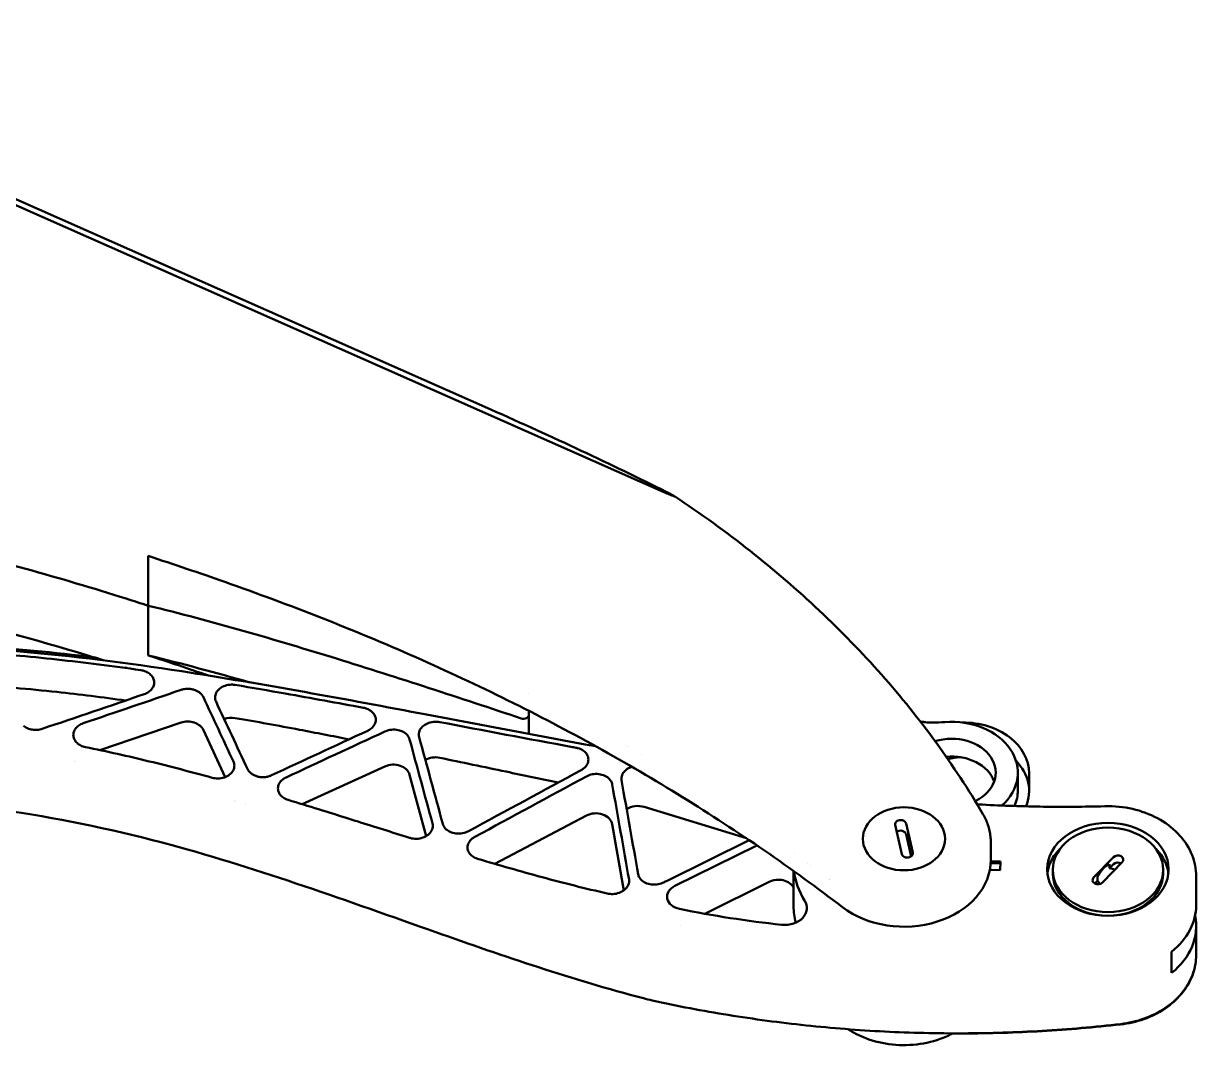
# Model space of a CAD drawing. Header units: millimetres. Extents: x 36 to 3196, y 27 to 5967.
# Drawn here: x 1946.2 to 2159.3, y 4147.8 to 4332.9 of the extents above; entities that cross this region are included whole.
import ezdxf

# ---------------------------------------------------------------- set-up
doc = ezdxf.new("R2010")
doc.units = ezdxf.units.MM
doc.layers.add('외형선(ISO)', color=7, linetype='Continuous', lineweight=50)

msp = doc.modelspace()

# ---------------------------------------------------------------- linework, layer by layer
at = {"layer": '외형선(ISO)'}
for p, q in [((1872.7894, 4332.913), (2030.8595, 4263.0024)), ((2062.0996, 4248.0978), (1873.2707, 4331.6123)), ((1968.7756, 4236.4617), (1968.7756, 4227.4627)), ((1968.7756, 4227.4627), (1968.7756, 4218.4636)), ((2037.7787, 4211.6146), (2037.7787, 4211.6146)), ((2037.7787, 4208.4007), (2037.7787, 4207.7413)), ((2037.7787, 4204.2265), (2037.7787, 4207.7413)), ((1974.7343, 4206.272), (1960.0293, 4201.3041)), ((1978.7715, 4204.9392), (1982.7293, 4196.4127)), ((2055.2938, 4202.1482), (2055.2938, 4202.1482)), ((2055.7402, 4201.8915), (2055.7402, 4201.8916)), ((2058.0919, 4200.5261), (2058.0919, 4200.5261)), ((2011.6801, 4198.3506), (1996.6582, 4191.5186)), ((2016.1499, 4196.8381), (2019.1409, 4185.7142)), ((2126.3835, 4197.2252), (2126.3835, 4194.0113)), ((2128.4273, 4193.8938), (2128.4273, 4197.1078)), ((1986.4992, 4191.4683), (1986.4992, 4191.4683)), ((2077.2035, 4185.3219), (2058.6527, 4191.0132)), ((2048.2009, 4189.4481), (2031.5742, 4180.702)), ((2107.3349, 4182.7235), (2106.1198, 4188.0044)), ((2052.8728, 4187.8572), (2054.9591, 4175.865)), ((2104.1501, 4187.7385), (2105.3653, 4182.4576)), ((2107.048, 4182.042), (2106.1198, 4186.0761)), ((2077.69, 4184.9945), (2062.8153, 4177.6439)), ((2079.0903, 4184.0456), (2064.1974, 4176.686)), ((2121.4925, 4184.5882), (2121.4925, 4181.3743)), ((2143.7077, 4181.9052), (2140.1244, 4178.2186)), ((2088.2377, 4180.8132), (2088.2377, 4180.8132)), ((2088.2501, 4180.8042), (2088.2501, 4180.8043)), ((2088.864, 4180.3556), (2088.864, 4180.3556)), ((2123.2043, 4179.5611), (2121.3222, 4179.6047)), ((2121.4754, 4180.8125), (2123.2521, 4180.7714)), ((2121.4894, 4181.1336), (2123.2647, 4181.0925)), ((2123.2647, 4181.0925), (2123.2043, 4179.5611)), ((2132.7181, 4178.9616), (2132.7181, 4179.6044)), ((2141.7285, 4177.3036), (2145.3119, 4180.9902)), ((2143.7077, 4180.6196), (2143.0189, 4179.9109)), ((2143.0189, 4179.9109), (2143.0189, 4180.618)), ((2152.7181, 4178.9616), (2152.7181, 4179.6044)), ((2069.6309, 4171.6576), (2081.3488, 4177.4482)), ((2085.7425, 4173.0181), (2085.7425, 4179.4015)), ((2140.8132, 4177.6417), (2140.331, 4177.1457)), ((2140.8132, 4178.3488), (2140.8132, 4177.6417)), ((2158.7181, 4178.417), (2158.7181, 4173.2747)), ((2065.2121, 4169.474), (2065.2121, 4169.474)), ((2158.7181, 4169.418), (2158.7181, 4164.2757)), ((2154.2566, 4160.9269), (2154.2566, 4164.7836))]:
    msp.add_line(p, q, dxfattribs=at)
for centre, major_axis, ratio, start_param, end_param in [((1922.6539, 4258.5386), (-215.9794, 72.2751), 0.18904237, 4.07188662, 4.25196697), ((1948.3347, 5811.7066), (3216.8431, 1377.2045), 0.42923853, 4.53102731, 4.53668551), ((1947.3778, 5809.8763), (3216.8431, 1377.2045), 0.42923853, 4.53358909, 4.53901396), ((1965.9516, 5845.4038), (1130.5278, -3160.012), 0.18069381, 5.1902057, 5.19450954), ((1966.9636, 5847.3394), (1130.5278, -3160.012), 0.18069381, 5.19122127, 5.19572549), ((1983.8962, 4204.8739), (-3, 0), 0.76604444, 4.48715465, 5.17982163), ((2036.7787, 4207.7413), (1, 0), 0.76604444, 4.30289053, 6.28318572), ((2036.7787, 4207.7413), (1, 0), 0.76604444, 4.30289053, 6.28318531), ((1975.9448, 4204.1692), (3, 0), 0.76604444, 0.34163875, 1.98615033), ((2112.9026, 4221.472), (20, 0), 0.76604444, 4.50087579, 4.56692035), ((2111.113, 4221.6103), (20, 0), 0.76604444, 4.59547782, 4.81476962), ((2114.3835, 4197.2252), (12, 0), 0.76604444, 5.57638356, 7.95636228), ((2116.4273, 4197.1078), (12, 0), 0.76604444, 0, 1.58142916), ((1929.3249, 5775.3451), (3465.3622, 1889.2337), 0.36446373, 4.53374119, 4.53867344), ((1928.225, 5773.2412), (3465.3622, 1889.2337), 0.36446373, 4.5347974, 4.53986966), ((1992.7587, 5896.6796), (-835.393, 3761.2336), 0.09901127, 2.0157154, 2.02024994), ((1993.9723, 5899.001), (-835.393, 3761.2336), 0.09901127, 2.0162822, 2.02096892), ((2114.3835, 4197.2252), (8, 0), 0.76604444, 5.27777719, 8.23623392), ((2040.4375, 4187.207), (-20.0021, -0.9775), 0.75171458, 4.37040524, 4.40980377), ((1958.202, 4198.1751), (-3, 0), 0.76604444, 5.82105489, 5.82105925), ((2013.2116, 4196.3745), (3, 0), 0.76604444, 0.20313288, 2.10657265), ((2020.8201, 4197.6957), (-3, 0), 0.76604444, 4.44812938, 5.36136816), ((2114.3835, 4194.0113), (8, 0), 0.76604444, 0.26532057, 1.69245515), ((2116.4273, 4193.8938), (-8, 0), 0.76604444, 4.7659683, 5.05823209), ((2116.4273, 4193.8938), (12, 0), 0.76604444, 5.9753005, 6.92408618), ((1904.8717, 5728.5717), (3642.1138, 2231.7218), 0.32715931, 4.54737415, 4.55288246), ((1903.6655, 5726.2645), (3642.1138, 2231.7218), 0.32715931, 4.54800849, 4.55346325), ((2025.3355, 5958.9918), (-623.1639, 4185.6182), 0.06033812, 1.99680671, 2.00134552), ((2026.6981, 5961.598), (-623.1639, 4185.6182), 0.06033812, 1.9972954, 2.00178416), ((2114.3835, 4194.0113), (12, 0), 0.76604444, 5.96884573, 6.28318531), ((1981.3954, 4192.4268), (3, 0), 0.76604444, 6.13453302, 6.13453923), ((2057.5373, 4188.8798), (-3, 0), 0.76604444, 4.33146154, 5.4604233), ((2049.8991, 4187.5536), (3, 0), 0.76604444, 0.13248734, 2.1725286), ((2105.1349, 4187.8715), (1, 0), 0.76604444, 0.17447474, 3.3160674), ((2105.1349, 4185.9431), (1, 0), 0.76604444, 0.17447474, 2.3433064), ((2105.7425, 4180.7315), (-20, 0), 0.76604444, 6.16632775, 6.16632896), ((2106.3501, 4182.5906), (-1, 0), 0.76604444, 0.17447474, 3.3160674), ((2144.5098, 4181.4477), (1, 0), 0.76604444, 5.64315131, 8.78474396), ((2105.7425, 4181.3743), (15.75, 0), 0.76604444, 3.92748158, 6.28318531), ((2142.7181, 4178.3188), (-2.1, 0), 0.76604444, 4.07343056, 4.56867235), ((2144.5098, 4180.1621), (-1, 0), 0.76604444, 4.0746137, 5.64315131), ((2062.8153, 4155.0583), (50.0415, 29.1635), 0.34359675, 1.37316647, 1.385635), ((2082.975, 4175.517), (-3, 0), 0.76604444, 3.53789878, 5.28530592), ((2105.7425, 4180.7315), (-20, 0), 0.76604444, 0.09078313, 0.45189132), ((2105.7425, 4180.7315), (-14, 0), 0.76604444, 0.2736534, 0.27365465), ((2142.7181, 4178.9616), (-10, 0), 0.76604444, 0, 3.14159265), ((2140.9264, 4177.7611), (-1, 0), 0.76604444, 5.64315131, 8.78474396), ((2142.7181, 4178.3188), (2.1, 0), 0.76604444, 3.57603762, 4.02189557), ((2065.8237, 4174.7548), (-3, 0), 0.76604444, 5.28530592, 7.59539731), ((2084.1516, 4172.7033), (4, 0), 0.76604444, 4.57857522, 6.73507662), ((2142.7181, 4173.2747), (16, 0), 0.76604444, 5.5178611, 6.28318531), ((2105.7425, 4173.0181), (-20, 0), 0.76604444, 0, 0.19576784), ((2142.7181, 4169.418), (16, 0), 0.76604444, 5.5178611, 6.4411729), ((2142.7148, 4173.2076), (16, 0), 0.76604444, 6.12863313, 6.24843072)]:
    msp.add_ellipse(centre, major_axis=major_axis, ratio=ratio, start_param=start_param, end_param=end_param, dxfattribs=at)
for centre, major_axis in [((2105.7425, 4185.231), (-7.45, 0)), ((2105.7425, 4185.231), (7.45, 0)), ((2142.7181, 4179.7026), (11, 0)), ((2142.7181, 4179.6044), (10, 0))]:
    msp.add_ellipse(centre, major_axis=major_axis, ratio=0.76604444, dxfattribs=at)
for points, knots in [([(1814.2549, 4257.8298), (1815.0631, 4257.7638), (1816.6844, 4257.6274), (1819.9169, 4257.3397), (1825.5671, 4256.7971), (1833.6093, 4255.9171), (1843.2132, 4254.7137), (1852.7777, 4253.3819), (1862.3114, 4251.9405), (1871.8172, 4250.4119), (1881.2983, 4248.8188), (1890.7766, 4247.1362), (1900.2284, 4245.2845), (1909.5945, 4243.2522), (1918.9035, 4241.1351), (1931.2883, 4238.1972), (1946.6715, 4234.23), (1960.1313, 4230.2329), (1967.4517, 4227.8915), (1968.7756, 4227.4627)], [0, 0, 0, 0, 0.0078125, 0.015625, 0.03125, 0.0625, 0.09375, 0.125, 0.15625, 0.1875, 0.21875, 0.25, 0.28125, 0.3125, 0.34375, 0.375, 0.4375, 0.5, 0.513832198, 0.513832198, 0.513832198, 0.513832198]), ([(1814.2549, 4257.8298), (1815.0631, 4257.7638), (1816.6844, 4257.6274), (1819.9169, 4257.3397), (1825.5671, 4256.7971), (1833.6093, 4255.9171), (1843.2132, 4254.7137), (1852.7777, 4253.3819), (1862.3114, 4251.9405), (1871.8172, 4250.4119), (1881.2983, 4248.8188), (1890.7766, 4247.1362), (1900.2284, 4245.2845), (1909.5945, 4243.2522), (1918.9035, 4241.1351), (1931.2883, 4238.1972), (1946.6715, 4234.23), (1960.1313, 4230.2329), (1967.4517, 4227.8915), (1968.7756, 4227.4627)], [0, 0, 0, 0, 0.0078125, 0.015625, 0.03125, 0.0625, 0.09375, 0.125, 0.15625, 0.1875, 0.21875, 0.25, 0.28125, 0.3125, 0.34375, 0.375, 0.4375, 0.5, 0.513832199, 0.513832199, 0.513832199, 0.513832199]), ([(2062.0996, 4248.0978), (2062.3762, 4247.9755), (2062.682, 4247.8413), (2063.1447, 4247.6428), (2063.2993, 4247.5772), (2063.605, 4247.4503), (2063.7555, 4247.3889), (2063.978, 4247.3042), (2064.0661, 4247.2718), (2064.1505, 4247.2464), (2064.1697, 4247.2412), (2064.1947, 4247.2356), (2064.2058, 4247.2339), (2064.2196, 4247.2332), (2064.2247, 4247.2342), (2064.2291, 4247.2384), (2064.2277, 4247.2428), (2064.2107, 4247.2655), (2064.1635, 4247.2969), (2064.0334, 4247.378), (2063.926, 4247.4379), (2063.6965, 4247.5627), (2063.5732, 4247.6277), (2063.1925, 4247.8255), (2062.9252, 4247.9604), (2062.6779, 4248.0838)], [3.269386865, 3.269386865, 3.269386865, 3.269386865, 3.365222679, 3.365222679, 3.413140586, 3.413140586, 3.461058493, 3.461058493, 3.484590033, 3.484590033, 3.490549824, 3.490549824, 3.495333841, 3.495333841, 3.500139004, 3.500139004, 3.506390667, 3.506390667, 3.531517848, 3.531517848, 3.580960805, 3.580960805, 3.630403762, 3.630403762, 3.729289676, 3.729289676, 3.729289676, 3.729289676]), ([(2120.0638, 4189.7176), (2117.485, 4194.1219), (2114.656, 4198.4392), (2108.5195, 4206.867), (2105.212, 4210.9775), (2098.1438, 4218.9607), (2094.3832, 4222.8335), (2086.4377, 4230.312), (2082.2529, 4233.9178), (2073.4908, 4240.8355), (2068.9136, 4244.1473), (2064.1577, 4247.2998)], [5.657609455, 5.657609455, 5.657609455, 5.657609455, 5.744783577, 5.744783577, 5.8319577, 5.8319577, 5.919131823, 5.919131823, 6.006305946, 6.006305946, 6.093480068, 6.093480068, 6.093480068, 6.093480068]), ([(1960.6409, 4217.5954), (1959.6492, 4217.8996), (1958.6561, 4218.2012), (1938.9281, 4224.1296), (1919.6817, 4228.7969), (1878.9939, 4237.192), (1857.3648, 4240.5858), (1831.9774, 4243.6468), (1828.3298, 4244.0546), (1824.6762, 4244.4264)], [16.05690073, 16.05690073, 16.05690073, 16.05690073, 16.37736913, 16.37736913, 22.41503085, 22.41503085, 29.01943454, 29.01943454, 30.12515294, 30.12515294, 30.12515294, 30.12515294]), ([(1968.7756, 4236.4617), (1973.4336, 4234.9527), (1983.9992, 4231.3753), (2000.2381, 4225.3575), (2017.3877, 4218.2213), (2039.6121, 4207.8218), (2066.0351, 4193.2119), (2085.4144, 4179.8769), (2094.611, 4172.8387)], [0.513832199, 0.513832199, 0.513832199, 0.513832199, 0.5625, 0.625, 0.6875, 0.75, 0.875, 1, 1, 1, 1]), ([(2036.3805, 4207.0386), (2025.3013, 4210.7224), (2014.1461, 4214.4027), (1992.3243, 4221.1453), (1980.249, 4224.6691), (1968.7756, 4227.4627)], [-7.4393562, -7.4393562, -7.4393562, -7.4393562, -3.61170608, -3.61170608, 0, 0, 0, 0]), ([(1968.7756, 4227.4627), (1980.249, 4224.6691), (1992.3243, 4221.1453), (2014.1461, 4214.4027), (2025.3013, 4210.7224), (2036.3805, 4207.0386)], [0, 0, 0, 0, 3.61170608, 3.61170608, 7.4393562, 7.4393562, 7.4393562, 7.4393562]), ([(1822.7609, 4211.1485), (1853.0139, 4215.6297), (1883.7284, 4220.2119), (1934.8956, 4220.6465), (1955.1486, 4218.6246), (1989.7728, 4213.2604), (2004.5342, 4210.512), (2029.4538, 4205.8002), (2039.6494, 4203.8465), (2049.8618, 4201.994)], [0, 0, 0, 0, 9.31325561, 9.31325561, 15.35564781, 15.35564781, 19.92426116, 19.92426116, 23.09999427, 23.09999427, 23.09999427, 23.09999427]), ([(1884.8249, 4219.4007), (1894.8126, 4220.2452), (1904.8426, 4220.7552), (1929.647, 4220.9199), (1944.4673, 4219.9187), (1959.0655, 4218.0761)], [6.29536018, 6.29536018, 6.29536018, 6.29536018, 9.31439251, 9.31439251, 13.73895339, 13.73895339, 13.73895339, 13.73895339]), ([(1967.4268, 4215.7866), (1962.3798, 4216.5075), (1957.3137, 4217.1591), (1947.1356, 4218.2624), (1942.0311, 4218.7131), (1936.9059, 4219.033)], [0, 0, 0, 0, 1.54139472, 1.54139472, 3.08340314, 3.08340314, 3.08340314, 3.08340314]), ([(1968.0757, 4211.436), (1968.2221, 4211.4859), (1968.3613, 4211.544), (1968.494, 4211.61), (1968.6267, 4211.6761), (1968.7528, 4211.7503), (1968.8708, 4211.8319), (1968.9889, 4211.9135), (1969.0989, 4212.0026), (1969.1985, 4212.0971), (1969.298, 4212.1917), (1969.3873, 4212.2916), (1969.4663, 4212.3971), (1969.5454, 4212.5026), (1969.614, 4212.6137), (1969.6702, 4212.7272), (1969.7264, 4212.8407), (1969.7704, 4212.9564), (1969.8026, 4213.0753), (1969.8349, 4213.1941), (1969.8549, 4213.3162), (1969.8621, 4213.4373), (1969.8693, 4213.5584), (1969.864, 4213.6785), (1969.8462, 4213.7989), (1969.8283, 4213.9193), (1969.7976, 4214.0399), (1969.7551, 4214.1565), (1969.7125, 4214.2732), (1969.6584, 4214.3859), (1969.5924, 4214.4959), (1969.5264, 4214.6058), (1969.448, 4214.7128), (1969.3599, 4214.8134), (1969.2718, 4214.9139), (1969.1743, 4215.0082), (1969.0666, 4215.0967), (1968.959, 4215.1853), (1968.8411, 4215.268), (1968.7162, 4215.3424), (1968.5913, 4215.4169), (1968.4595, 4215.4833), (1968.3212, 4215.5416), (1968.0446, 4215.6582), (1967.7413, 4215.7417), (1967.4268, 4215.7866)], [0, 0, 0, 0, 0.00047337794, 0.00047337794, 0.00047337794, 0.00094675588, 0.00094675588, 0.00094675588, 0.00142013383, 0.00142013383, 0.00142013383, 0.00189351177, 0.00189351177, 0.00189351177, 0.00236688971, 0.00236688971, 0.00236688971, 0.00284026765, 0.00284026765, 0.00284026765, 0.0033136456, 0.0033136456, 0.0033136456, 0.00378702354, 0.00378702354, 0.00378702354, 0.00426040148, 0.00426040148, 0.00426040148, 0.00473377942, 0.00473377942, 0.00473377942, 0.00520715737, 0.00520715737, 0.00520715737, 0.00568053531, 0.00568053531, 0.00568053531, 0.00615391325, 0.00615391325, 0.00615391325, 0.00662729119, 0.00662729119, 0.00662729119, 0.00757404708, 0.00757404708, 0.00757404708, 0.00757404708]), ([(1937.023, 4213.1095), (1942.1076, 4212.8119), (1947.1718, 4212.3768), (1956.3907, 4211.3839), (1960.5449, 4210.8612), (1964.686, 4210.2817)], [-3.07159218, -3.07159218, -3.07159218, -3.07159218, -1.54176193, -1.54176193, -0.27882314, -0.27882314, -0.27882314, -0.27882314]), ([(1978.7715, 4210.8988), (1978.702, 4211.0476), (1978.6139, 4211.1879), (1978.5072, 4211.3211), (1978.4004, 4211.4544), (1978.2743, 4211.5804), (1978.1339, 4211.6939), (1977.9936, 4211.8075), (1977.8394, 4211.909), (1977.6709, 4211.9987), (1977.5866, 4212.0435), (1977.4986, 4212.0852), (1977.4086, 4212.1231), (1977.3186, 4212.1611), (1977.2267, 4212.1952), (1977.1328, 4212.2256), (1977.0389, 4212.256), (1976.9432, 4212.2827), (1976.8451, 4212.3057), (1976.7471, 4212.3287), (1976.6467, 4212.348), (1976.5456, 4212.3633), (1976.4445, 4212.3785), (1976.3427, 4212.3897), (1976.2408, 4212.3969), (1976.1388, 4212.4041), (1976.0369, 4212.4073), (1975.9343, 4212.4064), (1975.7293, 4212.4048), (1975.5219, 4212.3869), (1975.3207, 4212.3531), (1975.1194, 4212.3194), (1974.9241, 4212.2703), (1974.7343, 4212.2054)], [0, 0, 0, 0, 0.00061354389, 0.00061354389, 0.00061354389, 0.00122708779, 0.00122708779, 0.00122708779, 0.00184063168, 0.00184063168, 0.00184063168, 0.00214740363, 0.00214740363, 0.00214740363, 0.00245417558, 0.00245417558, 0.00245417558, 0.00276094753, 0.00276094753, 0.00276094753, 0.00306771947, 0.00306771947, 0.00306771947, 0.00337449142, 0.00337449142, 0.00337449142, 0.00368126337, 0.00368126337, 0.00368126337, 0.00429480726, 0.00429480726, 0.00429480726, 0.00490835116, 0.00490835116, 0.00490835116, 0.00490835116]), ([(1984.5662, 4213.1041), (1984.3382, 4213.1423), (1984.0993, 4213.1606), (1983.4609, 4213.1504), (1983.0619, 4213.0799), (1982.3693, 4212.8489), (1982.0296, 4212.6731), (1981.4706, 4212.2326), (1981.2513, 4211.9678), (1980.9712, 4211.432), (1980.8917, 4211.1254), (1980.9004, 4210.5651), (1980.9621, 4210.3108), (1981.0696, 4210.0808)], [-1.310460514, -1.310460514, -1.310460514, -1.310460514, -1.243105983, -1.243105983, -1.130091978, -1.130091978, -1.017086449, -1.017086449, -0.904080921, -0.904080921, -0.791073463, -0.791073463, -0.69672264, -0.69672264, -0.69672264, -0.69672264]), ([(2007.7797, 4208.9752), (2003.0712, 4209.8491), (1998.355, 4210.709), (1993.6273, 4211.543), (1990.612, 4212.0749), (1987.5919, 4212.5963), (1984.5662, 4213.1041)], [0, 0, 0, 0, 0.014599293, 0.014599293, 0.014599293, 0.023910945, 0.023910945, 0.023910945, 0.023910945]), ([(2008.5547, 4204.8141), (2008.7757, 4204.9169), (2008.9853, 4205.0443), (2009.4488, 4205.4115), (2009.6681, 4205.6769), (2009.8081, 4205.9447), (2009.9482, 4206.2126), (2010.0276, 4206.5187), (2010.0182, 4207.127), (2009.9293, 4207.4293), (2009.6329, 4207.9522), (2009.4056, 4208.2077), (2008.8332, 4208.6255), (2008.4882, 4208.7879), (2008.0238, 4208.9235), (2007.9036, 4208.9522), (2007.7797, 4208.9752)], [-0.187400786, -0.187400786, -0.187400786, -0.187400786, -0.113011968, -0.113011968, 0, 0, 0, 0.113004767, 0.113004767, 0.226009534, 0.226009534, 0.339044114, 0.339044114, 0.452078695, 0.452078695, 0.489163592, 0.489163592, 0.489163592, 0.489163592]), ([(1946.1811, 4205.6777), (1946.2875, 4205.5915), (1946.4012, 4205.5128), (1946.5219, 4205.4411), (1946.6426, 4205.3694), (1946.7706, 4205.3047), (1946.9049, 4205.2476), (1947.0393, 4205.1905), (1947.1801, 4205.1411), (1947.3239, 4205.1006), (1947.4677, 4205.0601), (1947.6142, 4205.0282), (1947.7646, 4205.0049), (1947.915, 4204.9816), (1948.0692, 4204.967), (1948.2224, 4204.9617), (1948.3756, 4204.9563), (1948.5276, 4204.9599), (1948.68, 4204.9725), (1948.8323, 4204.9851), (1948.9849, 4205.0068), (1949.1338, 4205.0373), (1949.2827, 4205.0678), (1949.4279, 4205.1069), (1949.5695, 4205.1548)], [0, 0, 0, 0, 0.00045778206, 0.00045778206, 0.00045778206, 0.00091556412, 0.00091556412, 0.00091556412, 0.00137334618, 0.00137334618, 0.00137334618, 0.00183112824, 0.00183112824, 0.00183112824, 0.00228891029, 0.00228891029, 0.00228891029, 0.00274669235, 0.00274669235, 0.00274669235, 0.00320447441, 0.00320447441, 0.00320447441, 0.00366225647, 0.00366225647, 0.00366225647, 0.00366225647]), ([(1956.9914, 4206.162), (1956.8492, 4206.1138), (1956.7138, 4206.0578), (1956.5846, 4205.9943), (1956.4555, 4205.9308), (1956.3326, 4205.8597), (1956.2169, 4205.7814), (1956.1013, 4205.7031), (1955.993, 4205.6175), (1955.8947, 4205.5268), (1955.7964, 4205.4361), (1955.7079, 4205.3404), (1955.6287, 4205.2392), (1955.5495, 4205.1379), (1955.4798, 4205.0309), (1955.422, 4204.9216), (1955.3641, 4204.8123), (1955.3177, 4204.7009), (1955.2823, 4204.5861), (1955.2469, 4204.4714), (1955.2229, 4204.3533), (1955.211, 4204.2357), (1955.199, 4204.1181), (1955.199, 4204.0011), (1955.2106, 4203.8837), (1955.2223, 4203.7663), (1955.2461, 4203.6486), (1955.2813, 4203.5337), (1955.3165, 4203.4189), (1955.363, 4203.307), (1955.4206, 4203.1981), (1955.5357, 4202.9803), (1955.6961, 4202.7749), (1955.8923, 4202.594), (1955.9905, 4202.5036), (1956.0974, 4202.4193), (1956.2128, 4202.3413), (1956.3282, 4202.2633), (1956.4522, 4202.1918), (1956.5816, 4202.1285), (1956.711, 4202.0652), (1956.8457, 4202.01), (1956.9867, 4201.9625), (1957.1276, 4201.9151), (1957.2749, 4201.8755), (1957.4251, 4201.8451)], [0, 0, 0, 0, 0.00045970164, 0.00045970164, 0.00045970164, 0.00091940327, 0.00091940327, 0.00091940327, 0.00137910491, 0.00137910491, 0.00137910491, 0.00183880654, 0.00183880654, 0.00183880654, 0.00229850818, 0.00229850818, 0.00229850818, 0.00275820981, 0.00275820981, 0.00275820981, 0.00321791145, 0.00321791145, 0.00321791145, 0.00367761309, 0.00367761309, 0.00367761309, 0.00413731472, 0.00413731472, 0.00413731472, 0.00459701636, 0.00459701636, 0.00459701636, 0.00551641963, 0.00551641963, 0.00551641963, 0.00597612127, 0.00597612127, 0.00597612127, 0.0064358229, 0.0064358229, 0.0064358229, 0.00689552454, 0.00689552454, 0.00689552454, 0.00735522617, 0.00735522617, 0.00735522617, 0.00735522617]), ([(1984.5662, 4207.1139), (1988.4468, 4206.4328), (1992.3198, 4205.7229), (1999.1885, 4204.4224), (2002.1889, 4203.8403), (2005.1854, 4203.2481)], [-2.39054678, -2.39054678, -2.39054678, -2.39054678, -1.19626588, -1.19626588, -0.26800014, -0.26800014, -0.26800014, -0.26800014]), ([(2016.1499, 4203.2409), (2016.1085, 4203.3932), (2016.0466, 4203.5397), (2015.8214, 4203.9363), (2015.594, 4204.1911), (2015.0217, 4204.6075), (2014.6766, 4204.769), (2013.9773, 4204.9717), (2013.5763, 4205.0263), (2012.7762, 4205.0076), (2012.3772, 4204.9343), (2011.9126, 4204.7765), (2011.7948, 4204.7296), (2011.6801, 4204.6762)], [-1.641098097, -1.641098097, -1.641098097, -1.641098097, -1.5823607, -1.5823607, -1.469317459, -1.469317459, -1.356274218, -1.356274218, -1.243233567, -1.243233567, -1.130192916, -1.130192916, -1.09158568, -1.09158568, -1.09158568, -1.09158568]), ([(2021.6037, 4206.3772), (2021.3422, 4206.4267), (2021.0631, 4206.45), (2020.3848, 4206.4331), (2019.9858, 4206.3593), (2019.2932, 4206.1231), (2018.9535, 4205.9451), (2018.3945, 4205.5016), (2018.1752, 4205.236), (2017.8951, 4204.7003), (2017.8156, 4204.3944), (2017.8226, 4203.9446), (2017.8435, 4203.7991), (2017.8818, 4203.6584)], [-1.321928339, -1.321928339, -1.321928339, -1.321928339, -1.243280998, -1.243280998, -1.130242991, -1.130242991, -1.017228879, -1.017228879, -0.904214767, -0.904214767, -0.791211072, -0.791211072, -0.736943223, -0.736943223, -0.736943223, -0.736943223]), ([(1957.4251, 4201.8451), (1961.3033, 4201.0586), (1965.1509, 4200.1918), (1972.7958, 4198.3299), (1976.5827, 4197.3373), (1980.3485, 4196.2981)], [0, 0, 0, 0, 1.20457343, 1.20457343, 2.40827968, 2.40827968, 2.40827968, 2.40827968]), ([(2047.2513, 4197.6794), (2047.411, 4197.7661), (2047.5621, 4197.8656), (2047.9787, 4198.1979), (2048.198, 4198.4641), (2048.338, 4198.7319), (2048.4781, 4198.9999), (2048.5576, 4199.3052), (2048.5481, 4199.9104), (2048.4592, 4200.2104), (2048.1627, 4200.7278), (2047.9353, 4200.9799), (2047.363, 4201.3901), (2047.018, 4201.5483), (2046.5985, 4201.6662), (2046.5266, 4201.6841), (2046.4531, 4201.6999)], [-0.168445909, -0.168445909, -0.168445909, -0.168445909, -0.113002087, -0.113002087, 0, 0, 0, 0.113023378, 0.113023378, 0.226046755, 0.226046755, 0.339116421, 0.339116421, 0.452186086, 0.452186086, 0.474784456, 0.474784456, 0.474784456, 0.474784456]), ([(1980.3485, 4196.2981), (1980.6814, 4196.2062), (1981.0566, 4196.1568), (1981.8307, 4196.1702), (1982.2297, 4196.2414), (1982.9223, 4196.4734), (1983.262, 4196.6497), (1983.8211, 4197.091), (1984.0403, 4197.356), (1984.1804, 4197.6239), (1984.3204, 4197.8918), (1984.3999, 4198.1983), (1984.3913, 4198.7578), (1984.3295, 4199.0117), (1984.222, 4199.2413)], [-0.444743819, -0.444743819, -0.444743819, -0.444743819, -0.339031657, -0.339031657, -0.226016989, -0.226016989, -0.113008495, -0.113008495, 0, 0, 0, 0.11300555, 0.11300555, 0.20735987, 0.20735987, 0.20735987, 0.20735987]), ([(2021.6037, 4199.914), (2025.6214, 4199.0812), (2029.6365, 4198.2401), (2036.7966, 4196.7387), (2039.9419, 4196.0786), (2043.0884, 4195.4216)], [-2.49727257, -2.49727257, -2.49727257, -2.49727257, -1.2486803, -1.2486803, -0.27029659, -0.27029659, -0.27029659, -0.27029659]), ([(1986.7739, 4197.8888), (1986.8485, 4197.7296), (1986.9444, 4197.5802), (1987.0618, 4197.4392), (1987.1792, 4197.2982), (1987.3188, 4197.1659), (1987.474, 4197.0485), (1987.5516, 4196.9898), (1987.6331, 4196.9347), (1987.7187, 4196.883), (1987.8043, 4196.8313), (1987.8941, 4196.7829), (1987.9875, 4196.7385), (1988.0808, 4196.694), (1988.1778, 4196.6534), (1988.2766, 4196.6173), (1988.3755, 4196.5813), (1988.4763, 4196.5496), (1988.5796, 4196.5221), (1988.7864, 4196.4671), (1989.0041, 4196.4293), (1989.2228, 4196.4103), (1989.4415, 4196.3914), (1989.6612, 4196.3908), (1989.8815, 4196.4088), (1989.9916, 4196.4179), (1990.1019, 4196.4316), (1990.2099, 4196.4498), (1990.318, 4196.468), (1990.4238, 4196.4905), (1990.5283, 4196.5175), (1990.7372, 4196.5714), (1990.9405, 4196.6434), (1991.132, 4196.732)], [0, 0, 0, 0, 0.00065852432, 0.00065852432, 0.00065852432, 0.00131704864, 0.00131704864, 0.00131704864, 0.0016463108, 0.0016463108, 0.0016463108, 0.00197557297, 0.00197557297, 0.00197557297, 0.00230483513, 0.00230483513, 0.00230483513, 0.00263409729, 0.00263409729, 0.00263409729, 0.00329262161, 0.00329262161, 0.00329262161, 0.00395114593, 0.00395114593, 0.00395114593, 0.00428040809, 0.00428040809, 0.00428040809, 0.00460967025, 0.00460967025, 0.00460967025, 0.00526819457, 0.00526819457, 0.00526819457, 0.00526819457]), ([(2052.8728, 4195.0827), (2052.8361, 4195.29), (2052.7606, 4195.4901), (2052.509, 4195.9286), (2052.2816, 4196.1802), (2051.7092, 4196.5893), (2051.3641, 4196.7469), (2050.6647, 4196.9421), (2050.2637, 4196.9928), (2049.4636, 4196.9668), (2049.0645, 4196.8901), (2048.5418, 4196.7085), (2048.3667, 4196.6323), (2048.2009, 4196.5423)], [-0.757240958, -0.757240958, -0.757240958, -0.757240958, -0.678405586, -0.678405586, -0.565302629, -0.565302629, -0.452199671, -0.452199671, -0.339100927, -0.339100927, -0.226002182, -0.226002182, -0.168446256, -0.168446256, -0.168446256, -0.168446256]), ([(2056.4205, 4198.2849), (2056.3989, 4198.2779), (2056.3775, 4198.2706), (2056.0102, 4198.1426), (2055.6705, 4197.9623), (2055.1117, 4197.5158), (2054.8924, 4197.2495), (2054.7524, 4196.9817), (2054.6123, 4196.7137), (2054.5328, 4196.4085), (2054.539, 4196.0149), (2054.5477, 4195.9237), (2054.5636, 4195.834)], [1.575990345, 1.575990345, 1.575990345, 1.575990345, 1.582912638, 1.582912638, 1.695913086, 1.695913086, 1.808913534, 1.808913534, 1.808913534, 1.921939952, 1.921939952, 1.956083396, 1.956083396, 1.956083396, 1.956083396]), ([(1993.7632, 4196.3557), (1993.5421, 4196.2533), (1993.3326, 4196.1262), (1992.8691, 4195.7597), (1992.6498, 4195.4945), (1992.3697, 4194.9588), (1992.2903, 4194.6525), (1992.2997, 4194.0433), (1992.3886, 4193.7404), (1992.6851, 4193.2162), (1992.9124, 4192.96), (1993.4761, 4192.5472), (1993.8088, 4192.3876), (1994.1477, 4192.2848)], [-1.091532061, -1.091532061, -1.091532061, -1.091532061, -1.017138945, -1.017138945, -0.904134153, -0.904134153, -0.791124083, -0.791124083, -0.678114013, -0.678114013, -0.565091674, -0.565091674, -0.455485669, -0.455485669, -0.455485669, -0.455485669]), ([(2058.54, 4156.3375), (2045.6887, 4159.7006), (2033.2264, 4163.9731), (2005.0129, 4173.9322), (1989.2221, 4179.6826), (1954.076, 4189.2328), (1934.1686, 4192.3235), (1901.0259, 4192.9535), (1887.6775, 4192.0371), (1860.2192, 4188.775), (1845.7487, 4187.0288), (1825.9766, 4181.5811), (1819.9459, 4179.276), (1815.0642, 4176.0489)], [0, 0, 0, 0, 4.02916731, 4.02916731, 9.2243401, 9.2243401, 15.18741251, 15.18741251, 19.1740796, 19.1740796, 23.50199787, 23.50199787, 25.42975007, 25.42975007, 25.42975007, 25.42975007]), ([(1994.1477, 4192.2848), (1997.8375, 4191.1652), (2001.5097, 4190.0208), (2005.1738, 4188.8685), (2005.6712, 4188.712), (2006.1684, 4188.5555), (2006.6655, 4188.3988), (2009.8321, 4187.4007), (2012.9937, 4186.3987), (2016.1575, 4185.4055)], [0, 0, 0, 0, 0.0119806766, 0.0119806766, 0.0119806766, 0.0136070752, 0.0136070752, 0.0136070752, 0.0239669806, 0.0239669806, 0.0239669806, 0.0239669806]), ([(2119.0132, 4191.4841), (2119.3407, 4191.4646), (2119.6682, 4191.4458), (2123.6774, 4191.2224), (2127.3665, 4191.0952), (2134.7483, 4190.997), (2138.441, 4191.026), (2142.1298, 4191.1331)], [4.649278623, 4.649278623, 4.649278623, 4.649278623, 4.654193633, 4.654193633, 4.709436559, 4.709436559, 4.764679484, 4.764679484, 4.764679484, 4.764679484]), ([(2158.7181, 4178.417), (2158.7181, 4179.7316), (2158.4607, 4181.0447), (2157.4635, 4183.5522), (2156.7129, 4184.7417), (2154.7778, 4186.9109), (2153.574, 4187.8778), (2150.8635, 4189.4632), (2149.3544, 4190.0792), (2146.1816, 4190.9128), (2144.5181, 4191.1302), (2142.6115, 4191.1428), (2142.3706, 4191.1401), (2142.1298, 4191.1331)], [0.01440829, 0.01440829, 0.01440829, 0.01440829, 0.31013637, 0.31013637, 0.61389073, 0.61389073, 0.93308578, 0.93308578, 1.25482148, 1.25482148, 1.57655719, 1.57655719, 1.62308683, 1.62308683, 1.62308683, 1.62308683]), ([(2016.1575, 4185.4055), (2016.1856, 4185.3967), (2016.2139, 4185.3882), (2016.5918, 4185.2799), (2016.9927, 4185.2266), (2017.7927, 4185.2478), (2018.1917, 4185.3224), (2018.8843, 4185.5598), (2019.224, 4185.7384), (2019.7831, 4186.1827), (2020.0024, 4186.4485), (2020.1424, 4186.7164), (2020.2825, 4186.9843), (2020.3619, 4187.29), (2020.355, 4187.7391), (2020.3341, 4187.8844), (2020.2958, 4188.0248)], [-0.461255587, -0.461255587, -0.461255587, -0.461255587, -0.452123258, -0.452123258, -0.339078343, -0.339078343, -0.226033427, -0.226033427, -0.113016714, -0.113016714, 0, 0, 0, 0.113003663, 0.113003663, 0.16727407, 0.16727407, 0.16727407, 0.16727407]), ([(2121.4925, 4184.5882), (2121.4925, 4184.9425), (2121.473, 4185.2968), (2121.3951, 4186.0023), (2121.3368, 4186.3536), (2121.182, 4187.05), (2121.0856, 4187.3952), (2120.8555, 4188.0768), (2120.722, 4188.4131), (2120.4192, 4189.0745), (2120.25, 4189.3995), (2120.0638, 4189.7176)], [5.235987756, 5.235987756, 5.235987756, 5.235987756, 5.320312096, 5.320312096, 5.404636435, 5.404636435, 5.488960775, 5.488960775, 5.573285115, 5.573285115, 5.657609455, 5.657609455, 5.657609455, 5.657609455]), ([(2022.1667, 4187.9368), (2022.2081, 4187.7848), (2022.27, 4187.6387), (2022.4953, 4187.2436), (2022.7227, 4186.99), (2023.295, 4186.5767), (2023.64, 4186.417), (2024.3393, 4186.2178), (2024.7403, 4186.1652), (2025.5402, 4186.1878), (2025.9393, 4186.2629), (2026.462, 4186.4428), (2026.6373, 4186.5186), (2026.8032, 4186.6082)], [-0.737001755, -0.737001755, -0.737001755, -0.737001755, -0.678242746, -0.678242746, -0.565192542, -0.565192542, -0.452142338, -0.452142338, -0.339089909, -0.339089909, -0.226037479, -0.226037479, -0.168442767, -0.168442767, -0.168442767, -0.168442767]), ([(2027.952, 4185.5736), (2027.7923, 4185.4873), (2027.6412, 4185.3881), (2027.2246, 4185.0565), (2027.0053, 4184.7906), (2026.7252, 4184.2548), (2026.6457, 4183.9492), (2026.6552, 4183.343), (2026.7441, 4183.0423), (2027.0406, 4182.5233), (2027.2679, 4182.2703), (2027.827, 4181.8679), (2028.1532, 4181.7138), (2028.4861, 4181.6144)], [-1.072758687, -1.072758687, -1.072758687, -1.072758687, -1.0173191, -1.0173191, -0.904316778, -0.904316778, -0.791297499, -0.791297499, -0.678278219, -0.678278219, -0.565220302, -0.565220302, -0.457420973, -0.457420973, -0.457420973, -0.457420973]), ([(2028.4861, 4181.6144), (2032.3557, 4180.4594), (2036.2426, 4179.3406), (2044.0702, 4177.2256), (2048.0105, 4176.2296), (2051.9876, 4175.32)], [0, 0, 0, 0, 1.26029521, 1.26029521, 2.52089702, 2.52089702, 2.52089702, 2.52089702]), ([(2131.7601, 4178.9669), (2131.8336, 4179.6154), (2132.0038, 4180.2567), (2132.6291, 4181.7314), (2133.17, 4182.5413), (2133.9547, 4183.3648), (2134.0539, 4183.4642), (2134.1559, 4183.5618)], [4.766125031, 4.766125031, 4.766125031, 4.766125031, 4.993579659, 4.993579659, 5.310062726, 5.310062726, 5.354345696, 5.354345696, 5.354345696, 5.354345696]), ([(2151.2804, 4183.5618), (2151.5026, 4183.349), (2151.7118, 4183.1277), (2152.5525, 4182.141), (2153.0416, 4181.2997), (2153.5099, 4179.943), (2153.6206, 4179.457), (2153.6761, 4178.9669)], [7.146299868, 7.146299868, 7.146299868, 7.146299868, 7.242849471, 7.242849471, 7.562628769, 7.562628769, 7.734520533, 7.734520533, 7.734520533, 7.734520533]), ([(2051.9876, 4175.32), (2052.2983, 4175.249), (2052.6414, 4175.2152), (2053.3837, 4175.2418), (2053.7828, 4175.3197), (2054.4753, 4175.5625), (2054.8149, 4175.7433), (2055.3738, 4176.1907), (2055.593, 4176.4571), (2055.7331, 4176.725), (2055.8732, 4176.9929), (2055.9526, 4177.2979), (2055.9465, 4177.6911), (2055.9377, 4177.782), (2055.9218, 4177.8716)], [-0.43588301, -0.43588301, -0.43588301, -0.43588301, -0.339126808, -0.339126808, -0.226000801, -0.226000801, -0.113000401, -0.113000401, 0, 0, 0, 0.113030439, 0.113030439, 0.147173101, 0.147173101, 0.147173101, 0.147173101]), ([(2057.579, 4178.8165), (2057.6157, 4178.6095), (2057.6913, 4178.4098), (2057.943, 4177.9728), (2058.1704, 4177.7225), (2058.7428, 4177.3165), (2059.0877, 4177.1606), (2059.787, 4176.9689), (2060.1879, 4176.9202), (2060.6131, 4176.936), (2060.6383, 4176.9372), (2060.6635, 4176.9386)], [0.147173441, 0.147173441, 0.147173441, 0.147173441, 0.226062149, 0.226062149, 0.33916528, 0.33916528, 0.452268412, 0.452268412, 0.565374835, 0.565374835, 0.572509051, 0.572509051, 0.572509051, 0.572509051]), ([(2060.6635, 4176.9386), (2061.0378, 4176.9596), (2061.4086, 4177.0326), (2061.8844, 4177.1937), (2062.0347, 4177.2556), (2062.1789, 4177.3277)], [-1.238042957, -1.238042957, -1.238042957, -1.238042957, -1.132097564, -1.132097564, -1.082761711, -1.082761711, -1.082761711, -1.082761711]), ([(2144.9861, 4151.6119), (2146.4468, 4151.7772), (2147.8804, 4152.1029), (2150.5907, 4153.059), (2151.8675, 4153.6892), (2154.167, 4155.2228), (2155.1897, 4156.1264), (2156.8873, 4158.1569), (2157.5617, 4159.2846), (2158.4201, 4161.5307), (2158.6535, 4162.6327), (2158.7042, 4163.7423)], [4.87585753, 4.87585753, 4.87585753, 4.87585753, 5.16067856, 5.16067856, 5.44549959, 5.44549959, 5.73032063, 5.73032063, 6.01514166, 6.01514166, 6.26498722, 6.26498722, 6.26498722, 6.26498722]), ([(2145.0258, 4151.6831), (2146.4836, 4151.8508), (2147.914, 4152.1784), (2150.6178, 4153.1369), (2151.8912, 4153.7677), (2154.1843, 4155.3014), (2155.204, 4156.2046), (2156.8965, 4158.2332), (2157.5687, 4159.3594), (2158.4804, 4161.7489), (2158.7181, 4163.0117), (2158.7181, 4164.2757)], [4.87585753, 4.87585753, 4.87585753, 4.87585753, 5.16020474, 5.16020474, 5.44455196, 5.44455196, 5.72889917, 5.72889917, 6.01324639, 6.01324639, 6.2975936, 6.2975936, 6.2975936, 6.2975936]), ([(2073.9105, 4153.3276), (2078.5758, 4152.5681), (2083.2762, 4151.9368), (2092.7236, 4150.9338), (2097.4705, 4150.5621), (2106.9867, 4150.0801), (2111.756, 4149.9698), (2121.2927, 4150.0113), (2126.06, 4150.163), (2135.5686, 4150.7276), (2140.3098, 4151.1406), (2145.0258, 4151.6831)], [4.517388524, 4.517388524, 4.517388524, 4.517388524, 4.589082325, 4.589082325, 4.660776126, 4.660776126, 4.732469927, 4.732469927, 4.804163728, 4.804163728, 4.87585753, 4.87585753, 4.87585753, 4.87585753]), ([(2095.6032, 4150.7417), (2096.5872, 4150.0966), (2097.6693, 4149.5486), (2100.3376, 4148.5319), (2101.9739, 4148.1468), (2105.3198, 4147.7973), (2107.0291, 4147.8335), (2110.3489, 4148.3252), (2111.959, 4148.7806), (2113.8386, 4149.6002), (2114.2287, 4149.7882), (2114.6078, 4149.9893)], [2.95729814, 2.95729814, 2.95729814, 2.95729814, 3.20364277, 3.20364277, 3.5296481, 3.5296481, 3.85618463, 3.85618463, 4.18269121, 4.18269121, 4.27080684, 4.27080684, 4.27080684, 4.27080684]), ([(2114.5773, 4149.9731), (2115.2114, 4149.9701), (2115.8455, 4149.9694), (2121.2479, 4149.9831), (2126.0157, 4150.1261), (2135.526, 4150.6735), (2140.2684, 4151.0779), (2144.9861, 4151.6119)], [4.72293662, 4.72293662, 4.72293662, 4.72293662, 4.73246993, 4.73246993, 4.80416373, 4.80416373, 4.87585753, 4.87585753, 4.87585753, 4.87585753])]:
    msp.add_open_spline(points, degree=3, knots=knots, dxfattribs=at)
for points in [[(1987.207, 4213.5549), (1981.1007, 4215.2989), (1974.8537, 4216.9837), (1968.7756, 4218.4636)], [(1968.7756, 4218.4636), (1972.4319, 4217.2791), (1976.0682, 4216.0594), (1979.6844, 4214.8067)], [(1964.778, 4216.3081), (1964.7659, 4216.3119), (1964.7539, 4216.3157), (1964.7419, 4216.3195)], [(2045.6965, 4201.851), (2037.6644, 4203.3264), (2029.6405, 4204.8549), (2021.6037, 4206.3772)], [(2083.6179, 4169.6666), (2077.2927, 4170.3188), (2071.1193, 4171.3046), (2065.0565, 4172.5331)], [(2060.1252, 4155.9531), (2059.5959, 4156.0713), (2059.0672, 4156.1995), (2058.54, 4156.3375)], [(2073.9105, 4153.3276), (2069.2705, 4154.0493), (2064.6713, 4154.9382), (2060.1252, 4155.9531)]]:
    msp.add_open_spline(points, degree=3, dxfattribs=at)
msp.add_rational_spline([(2143.0189, 4180.618), (2141.916, 4180.1105), (2140.8132, 4178.3488)], [2.12741513321, 4.46757177973, 2.12741513321], degree=2, dxfattribs=at)

doc.saveas('drawing.dxf')
